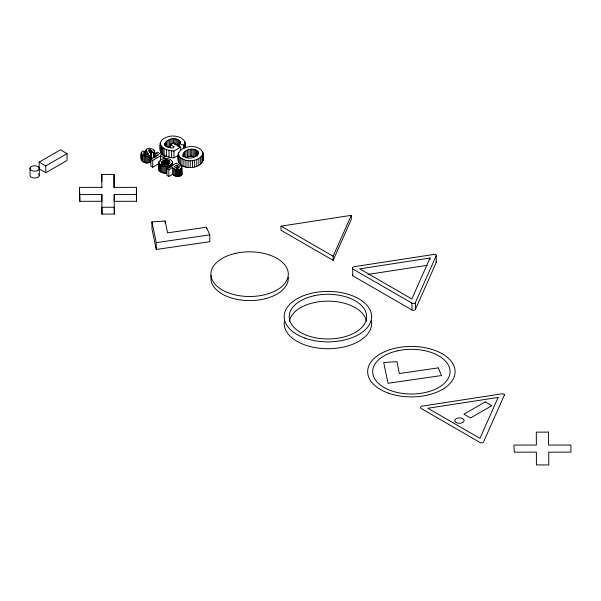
<?xml version="1.0" encoding="UTF-8"?>
<svg xmlns="http://www.w3.org/2000/svg" width="601" height="601" viewBox="0 0 601 601"><rect width="100%" height="100%" fill="white"/><g stroke="black" fill="none" stroke-linecap="round" stroke-linejoin="round"><path stroke-width="0.9" d="M164.802 145.404C164.757 138.53 176.671 136.202 180.195 141.723L179.579 143.631L179.579 147.05M145.743 154.765C143.827 150.01 147.508 146.929 151.73 148.83C153.548 149.213 156.117 151.768 153.571 153.082L153.571 157.357M150.986 161.293C148.965 163.983 144.781 163.179 142.414 161.361C140.198 159.378 140.078 152.954 142.55 150.941L144.571 151.903L144.571 154.465M141.288 159.821L141.318 152.466M150.986 159.581L151.084 153.879C148.116 151.189 147.568 147.598 152.106 151.136L151.587 152.038L151.587 158.882M179.166 154.87L173.937 157.89C169.129 157.47 163.374 156.29 160.595 151.925C159.092 146.629 159.445 139.56 165.673 137.674C173.02 133.715 188.143 136.84 185.048 147.816M160.399 142.422L160.287 151.039M172.322 162.931L170.151 164.997L166.597 166.244L166.597 173.08C163.968 173.434 161.038 172.75 159.205 170.744C158.318 167.386 157.124 161.729 160.993 159.761C165.305 156.613 174.621 158.852 172.322 165.493M158.709 169.347L158.867 161.789M178.294 153.931C180.06 148.019 187.775 146.216 193.319 146.599C200.982 147.515 205.076 152.173 203.048 160.234C201.282 166.154 193.537 167.987 188.015 167.544C180.405 166.635 176.228 161.992 178.294 153.931L178.497 162.052M178.294 160.775L178.58 152.646M202.755 161.534L203.048 153.398M184.845 147.823L185.048 142.685M144.571 151.903L143.887 153.075C147.433 156.711 150.265 153.751 145.743 150.483M161.466 162.225C161.481 166.192 168.235 165.125 169.798 162.473C169.722 158.566 163.021 159.52 161.466 162.225L161.466 164.787M183.057 155.013C186.047 160.737 198.939 158.033 198.052 151.617C193.845 146.779 182.02 149.529 183.057 156.726M166.95 168.55L168.843 169.647L172.389 167.604C174.733 169.865 181.209 171.112 181.908 166.89L176.341 163.134L166.95 168.55L166.95 175.394L168.843 176.491L172.389 174.448L176.386 176.409L178.88 176.454L180.646 175.792L181.93 174.425L181.908 166.89M141.318 159.31L141.536 158.799M333.127 260.346L333.127 256.244L351.292 215.338L280.998 226.149L280.998 230.251L333.127 260.346L351.292 219.44L351.292 215.338M429.985 258.032L411.82 298.945L359.691 268.842L429.985 258.032L429.985 259.745M415.524 309.147L415.524 302.303L436.228 255.658A1.826 1.052 0 0 0 434.057 254.403L353.906 266.731A2.787 1.608 0 0 0 352.825 267.302L352.652 267.49A2.787 1.608 0 0 0 352.727 268.932L352.727 275.769L411.94 309.951A2.096 1.21 0 0 0 413.398 310.311L413.796 310.289A2.096 1.21 0 0 0 415.524 309.147L436.228 262.502L436.228 255.658M160.399 149.266L160.813 148.379M183.59 148.642L183.59 145.224L184.845 143.549M178.497 155.208C183.703 163.224 197.571 162.33 202.755 154.69M141.288 152.985C142.865 156.26 148.605 157.507 150.986 154.449M39.155 162.105L60.446 149.807L67.057 153.623L67.057 160.459L45.759 172.757L39.155 168.941L39.155 162.105L45.759 165.914L67.057 153.623M170.466 147.989L170.466 144.571L173.313 142.925L180.661 147.17L180.661 150.588M155.854 157.417L155.854 153.142L157.447 152.218L164.907 156.53L164.907 159.1M155.854 153.142L158.641 154.75L150.836 159.25L152.737 160.347L160.542 155.839L163.322 157.447L164.907 156.53M160.219 143.308C161.218 149.236 168.964 150.528 173.937 151.054L180.661 147.17M150.904 153.3L150.836 166.094L152.737 167.191L158.98 163.585M176.649 165.14L173.982 166.68L177.19 168.145L178.67 167.837L179.143 166.823L176.649 165.14L176.649 168.565M195.423 149.784L195.423 156.628L190.292 156.17L186.025 157.8L186.025 150.956M170.744 139.101L170.744 145.945L167.972 147.162L165.215 145.239L164.802 143.699M368.015 274.402L427.213 265.304M206.451 227.231L167.559 232.865L165.215 221.01L151.933 221.889L151.933 228.726L156.237 249.468L209.772 241.707L209.772 234.871L206.451 227.231L206.451 228.943M156.237 249.468L156.237 242.631L209.772 234.871M158.709 162.51C159.423 165.771 163.735 166.582 166.597 166.244M101.824 181.284L101.824 174.448L114.025 174.425L114.092 187.392L136.419 187.354L136.457 201.282L114.228 201.32L114.228 194.476L136.457 194.439L136.457 201.282M79.4 187.392L79.805 194.476L101.877 194.439L101.877 201.282L79.805 201.32L79.4 187.392L101.885 187.354M101.945 214.099L114.288 214.076L114.288 207.24L101.945 207.262L101.945 214.099L101.877 194.439M179.579 143.631L183.59 145.224M150.4 156.726L151.843 157.552M151.587 152.038L153.571 153.082M170.466 144.571L174.373 146.824L172.232 148.056L167.972 147.14L167.972 140.326M280.998 226.149L333.127 256.244M352.727 268.932L411.94 303.114A2.096 1.21 0 0 0 413.398 303.467L413.796 303.445A2.096 1.21 0 0 0 415.524 302.303M151.933 221.889L156.237 242.631M203.048 160.234L202.845 152.113M181.908 173.734L181.93 174.425M114.228 194.476L114.288 214.076M114.062 187.745L114.025 174.425M101.824 174.448L101.854 187.737M411.94 303.114L411.94 309.951M201.959 155.959L201.959 162.803M200.659 157.199L200.659 164.035M198.848 158.401L198.848 165.245M198.398 152.331L198.398 154.044M198.052 151.617L198.052 154.179M197.421 150.941L197.421 156.072M196.775 159.438L196.775 166.282M196.512 150.31L196.512 156.298M194.649 160.189L194.649 167.025M194.251 149.424L194.251 156.26M192.996 149.221L192.996 156.065M192.47 160.64L192.47 167.484M191.674 149.183L191.674 156.027M190.292 149.333L190.292 156.17M190.232 160.813L190.232 167.656M188.894 149.672L188.894 156.515M188.015 160.7L188.015 167.544M187.467 150.22L187.467 157.056M185.904 160.317L185.904 167.153M184.965 141.806L184.965 147.793M184.762 151.783L184.762 156.914M184.364 144.398L184.364 147.816M183.891 159.648L183.891 166.492M183.831 152.601L183.831 156.876M183.245 153.42L183.245 156.838M181.983 158.717L181.983 165.553M181.787 167.942L181.787 174.778M181.525 168.288L181.525 175.131M181.149 168.626L181.149 175.469M180.646 168.956L180.646 175.792M180.338 157.605L180.338 164.441M180.195 141.723L180.195 143.436M179.774 169.369L179.774 176.213M179.631 140.777L179.631 146.757M179.181 156.433L179.181 163.277M178.88 169.61L178.88 176.454M178.865 166.5L178.865 168.205M178.459 139.89L178.459 146.734M177.994 169.707L177.994 176.551M177.565 165.673L177.565 168.235M177.31 139.327L177.31 146.171M177.152 169.685L177.152 176.529M176.386 169.565L176.386 176.409M176.101 138.936L176.101 144.924M175.725 169.377L175.725 176.213M174.823 138.711L174.823 144.698M174.793 168.956L174.793 175.792M173.937 151.054L173.937 157.89M173.621 168.318L173.621 175.161M173.494 138.658L173.494 142.933M172.374 161.489L172.374 165.771M172.389 167.604L172.389 174.448M172.119 138.786L172.119 143.909M171.878 163.637L171.878 166.199M171.646 150.859L171.646 157.695M171.157 164.321L171.157 166.89M170.151 164.997L170.151 167.559M169.707 161.218L169.707 162.931M169.362 139.612L169.362 146.456M169.354 160.843L169.354 163.412M169.009 150.31L169.009 157.154M169.001 165.568L169.001 168.137M168.851 160.49L168.851 163.915M168.843 169.647L168.843 176.491M168.242 160.197L168.242 164.479M167.814 165.989L167.814 168.55M167.589 160.001L167.589 164.276M166.898 159.889L166.898 165.02M166.642 141.182L166.642 147.17M166.372 149.476L166.372 156.313M166.154 159.866L166.154 164.997M165.673 142.031L165.673 146.306M165.388 159.949L165.388 165.08M165.358 166.334L165.358 173.178M165.215 221.01L165.215 223.58M165.057 142.873L165.057 145.434M164.606 160.136L164.606 165.267M164.126 166.274L164.126 173.118M164.103 148.394L164.103 155.231M163.818 160.437L163.818 164.719M163.322 157.447L163.322 159.16M163.014 160.85L163.014 165.125M162.886 147.613L162.886 154.449M162.946 166.056L162.946 172.9M162.308 161.308L162.308 164.734M161.902 146.802L161.902 153.638M161.797 161.767L161.797 164.336M161.827 165.688L161.827 172.532M161.136 145.96L161.136 152.797M160.767 165.17L160.767 172.014M160.595 145.089L160.595 151.925M160.542 155.839L160.542 160.978M159.851 164.546L159.851 171.39M159.205 163.9L159.205 170.744M158.822 163.217L158.822 170.06M154.697 151.347L154.697 157.334M154.54 150.859L154.48 157.394M154.172 150.37L154.111 157.815M152.737 160.347L152.737 167.191M151.843 150.708L151.843 152.421M151.227 150.258L151.227 157.101M151.084 153.879L151.084 159.866M150.588 155.005L150.588 161.849M150.4 149.882L150.4 153.3M149.867 155.531L149.867 162.375M149.589 149.709L149.589 152.271M149.108 149.724L149.108 151.429M148.973 155.922L148.973 162.758M148.056 153.375L148.056 155.081M147.906 156.147L147.906 162.991M146.749 156.185L146.749 163.029M146.283 149.236L146.283 150.949M146.073 151.264L146.073 154.69M145.84 150.851L145.84 155.126M145.592 156.02L145.592 162.863M144.413 155.636L144.413 162.48M144.022 152.511L144.022 154.224M143.203 155.035L143.203 161.879M142.414 154.525L142.414 161.361M141.836 154.006L141.836 160.85M141.46 153.495L141.46 160.339M136.419 187.354L136.419 194.191M79.805 194.476L79.805 201.32M45.759 165.914L45.759 172.757M39.313 168.866A4.673 2.697 0 0 1 31.815 170.631A4.673 2.697 0 0 1 32.912 165.996A4.673 2.697 0 0 1 39.313 168.866L39.313 175.702M30.05 168.13L30.05 174.974A4.673 2.697 0 0 0 35.669 177.979A4.673 2.697 0 0 0 38.637 173.899M371.388 320.859A43.715 25.234 0 0 1 327.447 348.708A43.715 25.234 0 0 1 284.543 320.325M289.374 321.415A38.697 22.342 0 0 1 309.47 303.828L314.075 302.611A38.697 22.342 0 0 1 366.4 321.159M288.285 277.414A38.697 22.342 0 0 1 247.935 300.59A38.697 22.342 0 0 1 211.214 275.483M352.727 275.769A2.787 1.608 0 0 1 352.517 274.529M436.086 261.818A1.826 1.052 0 0 1 436.228 262.502M498.131 397.434L479.966 438.339L427.837 408.244L498.131 397.434M504.374 395.06L483.662 441.705A2.096 1.21 0 0 1 481.942 442.847L481.544 442.869A2.096 1.21 0 0 1 480.086 442.509L420.873 408.327A2.787 1.608 0 0 1 420.798 406.885L420.97 406.697A2.787 1.608 0 0 1 422.052 406.133L502.203 393.805A1.826 1.052 0 0 1 504.374 395.06M485.232 401.896L463.942 414.187L470.545 418.003L491.843 405.713L485.232 401.896M235.772 253.299L231.175 254.524A38.697 22.342 0 0 0 227.944 292.679A38.697 22.342 0 0 0 288.059 276.715A38.697 22.342 0 0 0 235.772 253.299M314.075 295.767L309.47 296.992A38.697 22.342 0 0 0 306.247 335.148A38.697 22.342 0 0 0 366.355 319.184A38.697 22.342 0 0 0 314.075 295.767M397.531 350.796L392.934 352.021A38.697 22.342 0 0 0 389.703 390.177A38.697 22.342 0 0 0 449.818 374.213A38.697 22.342 0 0 0 397.531 350.796M438.234 367.887L399.334 373.522L396.998 361.667L383.708 362.546L388.021 383.288L441.555 375.527L438.234 367.887M548.518 432.119L536.317 432.134L536.377 445.048L513.893 445.086L514.298 452.17L536.37 452.132L536.438 464.949L548.781 464.934L548.721 452.17L570.95 452.132L570.912 445.048L548.585 445.086L548.518 432.119M388.501 393.167A43.715 25.234 0 0 0 455.07 372.342A43.715 25.234 0 0 0 390.545 349.474A43.715 25.234 0 0 0 388.501 393.167M305.038 338.145A43.715 25.234 0 0 0 371.606 317.313A43.715 25.234 0 0 0 307.081 294.445A43.715 25.234 0 0 0 305.038 338.145M456.602 422.721A4.673 2.697 0 0 0 464.1 420.955A4.673 2.697 0 0 0 457.699 418.086A4.673 2.697 0 0 0 456.602 422.721"/></g></svg>
